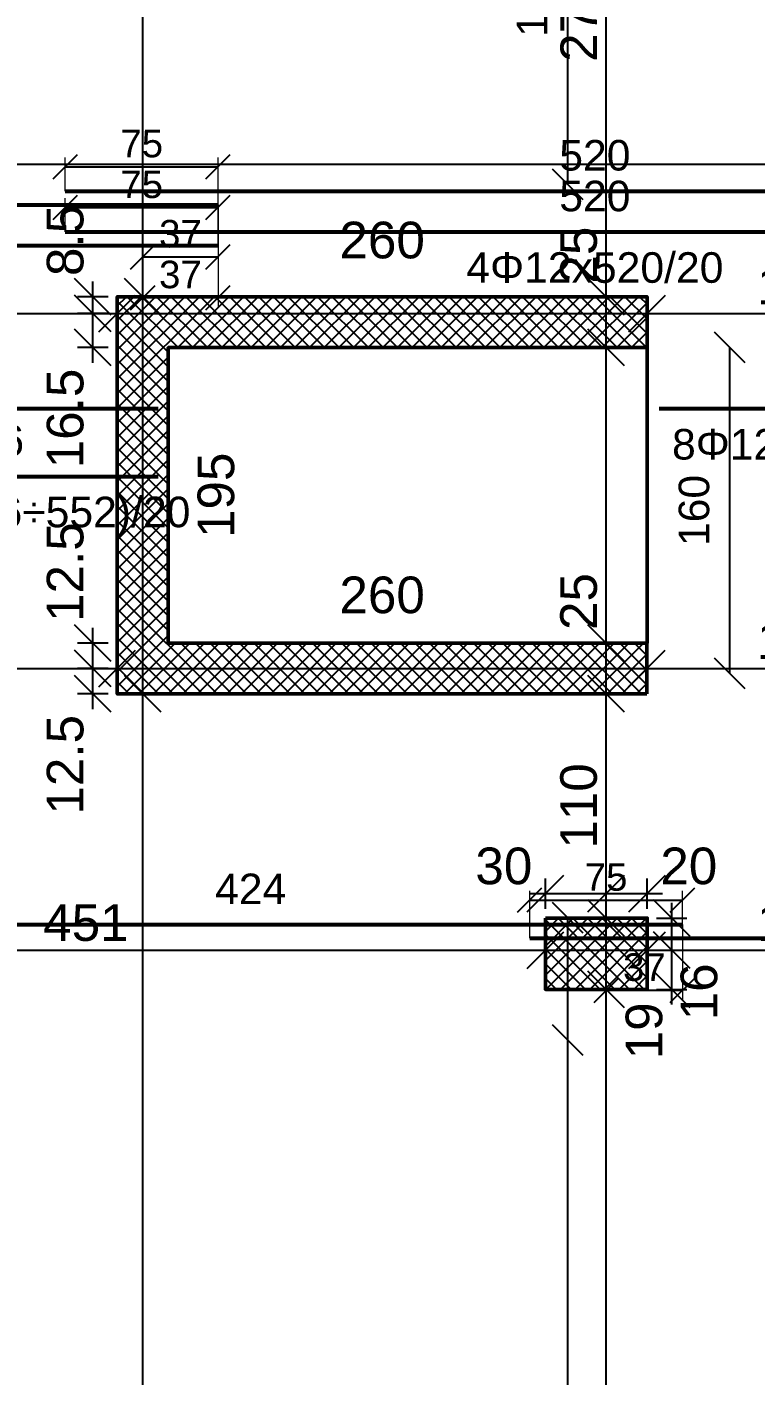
# Model space of a CAD drawing. Header units: millimetres. Extents: x -231 to 4719, y -2977 to 4533.
# Drawn here: x 544 to 901, y 408 to 1070 of the extents above; entities that cross this region are included whole.
import ezdxf
from ezdxf.enums import TextEntityAlignment as Align

# ---------------------------------------------------------------- set-up
doc = ezdxf.new("R2010")
doc.units = ezdxf.units.MM
for name, color, linetype, lineweight in [('COLUMN', 4, 'Continuous', 50), ('OPENING', 90, 'Continuous', 50), ('WALL', 1, 'Continuous', 50)]:
    doc.layers.add(name, color=color, linetype=linetype, lineweight=lineweight)
for name, color, linetype in [('FW_AXIS', 7, 'Continuous'), ('FW_COLUMN_HATCH', 8, 'Continuous'), ('FW_DIM', 7, 'Continuous'), ('FW_WALL_HATCH', 8, 'Continuous'), ('REB_BOT_MESH_X', 5, 'Continuous'), ('REB_BOT_MESH_X_AXDIM', 5, 'Continuous'), ('REB_BOT_MESH_X_LAP', 5, 'Continuous'), ('REB_BOT_MESH_X_RANGE', 5, 'Continuous'), ('REB_BOT_MESH_X_TEXT', 5, 'Continuous')]:
    doc.layers.add(name, color=color, linetype=linetype)
doc.styles.add('REBAR_TXT', font='arial.ttf')
doc.styles.get("Standard").update_dxf_attribs({"font": 'arial.ttf'})
doc.dimstyles.new('FW_DIM', dxfattribs={"dimtxt": 18, "dimasz": 9, "dimexe": 7.5, "dimexo": 4.5, "dimgap": 4.5, "dimtad": 1, "dimdec": 0, "dimtxsty": 'Standard', "dimtsz": 9, "dimcen": 2.5, "dimdle": 7.5, "dimclrd": 256, "dimclre": 256, "dimclrt": 7, "dimazin": 3, "dimtfac": 1, "dimtmove": 2, "dimatfit": 3})
doc.dimstyles.new('REBAR LAP', dxfattribs={"dimtxt": 13.5, "dimasz": 2.5, "dimexe": 4.5, "dimexo": 0, "dimgap": 4.5, "dimtad": 1, "dimdec": 0, "dimtxsty": 'Standard', "dimtsz": 6, "dimcen": 2.5, "dimclrd": 6, "dimclre": 6, "dimclrt": 7, "dimazin": 3, "dimtfac": 1, "dimtmove": 2, "dimatfit": 3, "dimlwd": 25, "dimlwe": 18})
doc.dimstyles.new('REBAR M-200', dxfattribs={"dimtxt": 15, "dimasz": 15, "dimexe": 25, "dimexo": 12.5, "dimgap": 10, "dimtad": 1, "dimdec": 0, "dimtxsty": 'Standard', "dimblk": 'NONE', "dimcen": 50, "dimse1": 1, "dimse2": 1, "dimclrd": 6, "dimclre": 6, "dimclrt": 7, "dimazin": 3, "dimtfac": 1, "dimtmove": 2, "dimatfit": 3, "dimldrblk": 'NONE', "dimlwd": 53})
doc.dimstyles.new('REBAR RANGE', dxfattribs={"dimtxt": 15, "dimasz": 2.5, "dimexe": 0, "dimexo": 0, "dimgap": 10, "dimtad": 1, "dimdec": 0, "dimtxsty": 'Standard', "dimtsz": 7.5, "dimcen": 2.5, "dimse1": 1, "dimse2": 1, "dimclrd": 6, "dimclre": 6, "dimclrt": 7, "dimazin": 3, "dimtfac": 1, "dimtmove": 2, "dimatfit": 3, "dimlwd": 25})

# ---------------------------------------------------------------- blocks, each defined once
blk = doc.blocks.new('*D198')
at = {"color": 6, "lineweight": 53}
blk.add_line((441.5, 849.14), (608, 849.14), dxfattribs=at)
at = {"layer": 'Defpoints'}
for p in [(441.5, 849.14), (441.5, 849.14), (608, 849.14)]:
    blk.add_point(p, dxfattribs=at)
at = {"layer": 'REB_BOT_MESH_X', "color": 7, "insert": (524.75, 866.64), "char_height": 15, "attachment_point": 5}
blk.add_mtext('166', dxfattribs=at)
blk = doc.blocks.new('_NONE')
blk = doc.blocks.new('*D220')
at = {"color": 6, "lineweight": 53}
blk.add_line((441.5, 629.14), (865.5, 629.14), dxfattribs=at)
at = {"layer": 'Defpoints'}
for p in [(441.5, 629.14), (441.5, 629.14), (865.5, 629.14)]:
    blk.add_point(p, dxfattribs=at)
at = {"layer": 'REB_BOT_MESH_X', "color": 7, "insert": (653.5, 646.64), "char_height": 15, "attachment_point": 5}
blk.add_mtext('424', dxfattribs=at)
blk = doc.blocks.new('*D221')
at = {"color": 6, "lineweight": 53}
blk.add_line((790.5, 622.39), (1362, 622.39), dxfattribs=at)
at = {"layer": 'Defpoints'}
for p in [(790.5, 622.39), (790.5, 622.39), (1362, 622.39)]:
    blk.add_point(p, dxfattribs=at)
at = {"layer": 'REB_BOT_MESH_X', "color": 7, "insert": (1076.25, 639.89), "char_height": 15, "attachment_point": 5}
blk.add_mtext('572', dxfattribs=at)
blk = doc.blocks.new('_OBLIQUE')
at = {"color": 0, "linetype": 'BYBLOCK'}
blk.add_line((-0.5, -0.5), (0.5, 0.5), dxfattribs=at)
blk = doc.blocks.new('*D224')
at = {"color": 6, "lineweight": 18}
for p, q in [((790.5, 622.39), (790.5, 645.64)), ((865.5, 629.14), (865.5, 645.64))]:
    blk.add_line(p, q, dxfattribs=at)
at = {"color": 6, "lineweight": 25}
blk.add_line((790.5, 641.14), (865.5, 641.14), dxfattribs=at)
at = {"layer": 'Defpoints'}
for p in [(790.5, 641.14), (865.5, 629.14), (790.5, 622.39)]:
    blk.add_point(p, dxfattribs=at)
at = {"layer": 'REB_BOT_MESH_X_LAP', "color": 6, "xscale": 12, "yscale": 12}
for p in [(790.5, 641.14), (865.5, 641.14)]:
    blk.add_blockref('_OBLIQUE', p, dxfattribs=at)
at = {"layer": 'REB_BOT_MESH_X_LAP', "color": 7, "insert": (828, 652.39), "char_height": 13.5, "attachment_point": 5}
blk.add_mtext('75', dxfattribs=at)
blk = doc.blocks.new('*D225')
at = {"color": 6, "lineweight": 18}
for p, q in [((828.11, 629.14), (828.11, 592.39)), ((865.5, 629.14), (865.5, 592.39))]:
    blk.add_line(p, q, dxfattribs=at)
at = {"color": 6, "lineweight": 25}
blk.add_line((828.11, 596.89), (865.5, 596.89), dxfattribs=at)
at = {"layer": 'Defpoints'}
for p in [(828.11, 629.14), (865.5, 629.14), (828.11, 596.89)]:
    blk.add_point(p, dxfattribs=at)
at = {"layer": 'REB_BOT_MESH_X_AXDIM', "color": 6, "xscale": 12, "yscale": 12}
for p in [(828.11, 596.89), (865.5, 596.89)]:
    blk.add_blockref('_OBLIQUE', p, dxfattribs=at)
at = {"layer": 'REB_BOT_MESH_X_AXDIM', "color": 7, "insert": (846.81, 608.14), "char_height": 13.5, "attachment_point": 5}
blk.add_mtext('37', dxfattribs=at)
blk = doc.blocks.new('*D226')
at = {"color": 6, "lineweight": 53}
blk.add_line((244, 962.39), (637.5, 962.39), dxfattribs=at)
at = {"layer": 'Defpoints'}
for p in [(244, 962.39), (244, 962.39), (637.5, 962.39)]:
    blk.add_point(p, dxfattribs=at)
at = {"layer": 'REB_BOT_MESH_X', "color": 7, "insert": (440.75, 979.89), "char_height": 15, "attachment_point": 5}
blk.add_mtext('394', dxfattribs=at)
blk = doc.blocks.new('*D227')
at = {"color": 6, "lineweight": 53}
blk.add_line((562.5, 969.14), (1082.5, 969.14), dxfattribs=at)
at = {"layer": 'Defpoints'}
for p in [(562.5, 969.14), (562.5, 969.14), (1082.5, 969.14)]:
    blk.add_point(p, dxfattribs=at)
at = {"layer": 'REB_BOT_MESH_X', "color": 7, "insert": (822.5, 986.64), "char_height": 15, "attachment_point": 5}
blk.add_mtext('520', dxfattribs=at)
blk = doc.blocks.new('*D229')
at = {"color": 6, "lineweight": 18}
for p, q in [((562.5, 969.14), (562.5, 985.64)), ((637.5, 962.39), (637.5, 985.64))]:
    blk.add_line(p, q, dxfattribs=at)
at = {"color": 6, "lineweight": 25}
blk.add_line((562.5, 981.14), (637.5, 981.14), dxfattribs=at)
at = {"layer": 'Defpoints'}
for p in [(562.5, 981.14), (562.5, 969.14), (637.5, 962.39)]:
    blk.add_point(p, dxfattribs=at)
at = {"layer": 'REB_BOT_MESH_X_LAP', "color": 6, "xscale": 12, "yscale": 12}
for p in [(562.5, 981.14), (637.5, 981.14)]:
    blk.add_blockref('_OBLIQUE', p, dxfattribs=at)
at = {"layer": 'REB_BOT_MESH_X_LAP', "color": 7, "insert": (600, 992.39), "char_height": 13.5, "attachment_point": 5}
blk.add_mtext('75', dxfattribs=at)
blk = doc.blocks.new('*D230')
at = {"color": 6, "lineweight": 18}
for p, q in [((600.53, 962.39), (600.53, 932.39)), ((637.5, 962.39), (637.5, 932.39))]:
    blk.add_line(p, q, dxfattribs=at)
at = {"color": 6, "lineweight": 25}
blk.add_line((600.53, 936.89), (637.5, 936.89), dxfattribs=at)
at = {"layer": 'Defpoints'}
for p in [(600.53, 962.39), (637.5, 962.39), (600.53, 936.89)]:
    blk.add_point(p, dxfattribs=at)
at = {"layer": 'REB_BOT_MESH_X_AXDIM', "color": 6, "xscale": 12, "yscale": 12}
for p in [(600.53, 936.89), (637.5, 936.89)]:
    blk.add_blockref('_OBLIQUE', p, dxfattribs=at)
at = {"layer": 'REB_BOT_MESH_X_AXDIM', "color": 7, "insert": (619.01, 948.14), "char_height": 13.5, "attachment_point": 5}
blk.add_mtext('37', dxfattribs=at)
blk = doc.blocks.new('*D244')
at = {"color": 6, "lineweight": 53}
blk.add_line((256, 982.39), (637.5, 982.39), dxfattribs=at)
at = {"layer": 'Defpoints'}
for p in [(256, 982.39), (256, 982.39), (637.5, 982.39)]:
    blk.add_point(p, dxfattribs=at)
at = {"layer": 'REB_BOT_MESH_X', "color": 7, "insert": (446.75, 999.89), "char_height": 15, "attachment_point": 5}
blk.add_mtext('382', dxfattribs=at)
blk = doc.blocks.new('*D245')
at = {"color": 6, "lineweight": 53}
blk.add_line((562.5, 989.14), (1082.5, 989.14), dxfattribs=at)
at = {"layer": 'Defpoints'}
for p in [(562.5, 989.14), (562.5, 989.14), (1082.5, 989.14)]:
    blk.add_point(p, dxfattribs=at)
at = {"layer": 'REB_BOT_MESH_X', "color": 7, "insert": (822.5, 1006.64), "char_height": 15, "attachment_point": 5}
blk.add_mtext('520', dxfattribs=at)
blk = doc.blocks.new('*D247')
at = {"color": 6, "lineweight": 18}
for p, q in [((562.5, 989.14), (562.5, 1005.64)), ((637.5, 982.39), (637.5, 1005.64))]:
    blk.add_line(p, q, dxfattribs=at)
at = {"color": 6, "lineweight": 25}
blk.add_line((562.5, 1001.14), (637.5, 1001.14), dxfattribs=at)
at = {"layer": 'Defpoints'}
for p in [(562.5, 1001.14), (562.5, 989.14), (637.5, 982.39)]:
    blk.add_point(p, dxfattribs=at)
at = {"layer": 'REB_BOT_MESH_X_LAP', "color": 6, "xscale": 12, "yscale": 12}
for p in [(562.5, 1001.14), (637.5, 1001.14)]:
    blk.add_blockref('_OBLIQUE', p, dxfattribs=at)
at = {"layer": 'REB_BOT_MESH_X_LAP', "color": 7, "insert": (600, 1012.39), "char_height": 13.5, "attachment_point": 5}
blk.add_mtext('75', dxfattribs=at)
blk = doc.blocks.new('*D248')
at = {"color": 6, "lineweight": 18}
for p, q in [((600.53, 982.39), (600.53, 952.39)), ((637.5, 982.39), (637.5, 952.39))]:
    blk.add_line(p, q, dxfattribs=at)
at = {"color": 6, "lineweight": 25}
blk.add_line((600.53, 956.89), (637.5, 956.89), dxfattribs=at)
at = {"layer": 'Defpoints'}
for p in [(600.53, 982.39), (637.5, 982.39), (600.53, 956.89)]:
    blk.add_point(p, dxfattribs=at)
at = {"layer": 'REB_BOT_MESH_X_AXDIM', "color": 6, "xscale": 12, "yscale": 12}
for p in [(600.53, 956.89), (637.5, 956.89)]:
    blk.add_blockref('_OBLIQUE', p, dxfattribs=at)
at = {"layer": 'REB_BOT_MESH_X_AXDIM', "color": 7, "insert": (619.01, 968.14), "char_height": 13.5, "attachment_point": 5}
blk.add_mtext('37', dxfattribs=at)
blk = doc.blocks.new('*D252')
at = {"color": 6, "lineweight": 25}
blk.add_line((809.25, 112.39), (809.25, 632.39), dxfattribs=at)
at = {"layer": 'Defpoints'}
for p in [(809.25, 632.39), (809.25, 112.39), (809.25, 112.39)]:
    blk.add_point(p, dxfattribs=at)
at = {"layer": 'REB_BOT_MESH_X_RANGE', "color": 6, "xscale": 15, "yscale": 15, "rotation": 90}
for p in [(809.25, 632.39), (809.25, 112.39)]:
    blk.add_blockref('_OBLIQUE', p, dxfattribs=at)
at = {"layer": 'REB_BOT_MESH_X_RANGE', "color": 7, "insert": (791.75, 372.39), "char_height": 15, "attachment_point": 5, "rotation": 90}
blk.add_mtext('520', dxfattribs=at)
blk = doc.blocks.new('*D255')
at = {"color": 6, "lineweight": 25}
blk.add_line((809.25, 992.39), (809.25, 1472.39), dxfattribs=at)
at = {"layer": 'Defpoints'}
for p in [(809.25, 1472.39), (809.25, 992.39), (809.25, 992.39)]:
    blk.add_point(p, dxfattribs=at)
at = {"layer": 'REB_BOT_MESH_X_RANGE', "color": 6, "xscale": 15, "yscale": 15, "rotation": 90}
for p in [(809.25, 1472.39), (809.25, 992.39)]:
    blk.add_blockref('_OBLIQUE', p, dxfattribs=at)
at = {"layer": 'REB_BOT_MESH_X_RANGE', "color": 7, "insert": (791.75, 1232.39), "char_height": 15, "attachment_point": 5, "rotation": 90}
blk.add_mtext('480', dxfattribs=at)
blk = doc.blocks.new('*D256')
at = {"color": 6, "lineweight": 25}
blk.add_line((809.25, 112.39), (809.25, 572.39), dxfattribs=at)
at = {"layer": 'Defpoints'}
for p in [(809.25, 572.39), (809.25, 112.39), (809.25, 112.39)]:
    blk.add_point(p, dxfattribs=at)
at = {"layer": 'REB_BOT_MESH_X_RANGE', "color": 6, "xscale": 15, "yscale": 15, "rotation": 90}
for p in [(809.25, 572.39), (809.25, 112.39)]:
    blk.add_blockref('_OBLIQUE', p, dxfattribs=at)
at = {"layer": 'REB_BOT_MESH_X_RANGE', "color": 7, "insert": (791.75, 342.39), "char_height": 15, "attachment_point": 5, "rotation": 90}
blk.add_mtext('460', dxfattribs=at)
blk = doc.blocks.new('*D259')
at = {"color": 6, "lineweight": 25}
blk.add_line((809.25, 992.39), (809.25, 1172.39), dxfattribs=at)
at = {"layer": 'Defpoints'}
for p in [(809.25, 1172.39), (809.25, 992.39), (809.25, 992.39)]:
    blk.add_point(p, dxfattribs=at)
at = {"layer": 'REB_BOT_MESH_X_RANGE', "color": 6, "xscale": 15, "yscale": 15, "rotation": 90}
for p in [(809.25, 1172.39), (809.25, 992.39)]:
    blk.add_blockref('_OBLIQUE', p, dxfattribs=at)
at = {"layer": 'REB_BOT_MESH_X_RANGE', "color": 7, "insert": (791.75, 1082.39), "char_height": 15, "attachment_point": 5, "rotation": 90}
blk.add_mtext('180', dxfattribs=at)
blk = doc.blocks.new('*D260')
at = {"color": 6, "lineweight": 25}
blk.add_line((888.75, 752.39), (888.75, 912.39), dxfattribs=at)
at = {"layer": 'Defpoints'}
for p in [(888.75, 912.39), (888.75, 752.39), (888.75, 752.39)]:
    blk.add_point(p, dxfattribs=at)
at = {"layer": 'REB_BOT_MESH_X_RANGE', "color": 6, "xscale": 15, "yscale": 15, "rotation": 90}
for p in [(888.75, 912.39), (888.75, 752.39)]:
    blk.add_blockref('_OBLIQUE', p, dxfattribs=at)
at = {"layer": 'REB_BOT_MESH_X_RANGE', "color": 7, "insert": (871.25, 832.39), "char_height": 15, "attachment_point": 5, "rotation": 90}
blk.add_mtext('160', dxfattribs=at)
blk = doc.blocks.new('*D261')
at = {"color": 6, "lineweight": 53}
blk.add_line((854, 882.39), (993, 882.39), dxfattribs=at)
at = {"layer": 'Defpoints'}
for p in [(854, 882.39), (854, 882.39), (993, 882.39)]:
    blk.add_point(p, dxfattribs=at)
at = {"layer": 'REB_BOT_MESH_X', "color": 7, "insert": (923.5, 899.89), "char_height": 15, "attachment_point": 5}
blk.add_mtext('139', dxfattribs=at)
blk = doc.blocks.new('*D270')
at = {"color": 6, "lineweight": 53}
blk.add_line((208, 882.39), (608, 882.39), dxfattribs=at)
at = {"layer": 'Defpoints'}
for p in [(208, 882.39), (208, 882.39), (608, 882.39)]:
    blk.add_point(p, dxfattribs=at)
at = {"layer": 'REB_BOT_MESH_X', "color": 7, "insert": (408, 899.89), "char_height": 15, "attachment_point": 5}
blk.add_mtext('400', dxfattribs=at)
blk = doc.blocks.new('*D279')
for p, q in [((576.01, 734.86), (576.01, 762.33)), ((583.51, 754.83), (568.51, 754.83)), ((583.51, 742.36), (568.51, 742.36))]:
    blk.add_line(p, q)
at = {"layer": 'Defpoints'}
for p in [(588.01, 754.83), (576.01, 742.36), (588.01, 742.36)]:
    blk.add_point(p, dxfattribs=at)
at = {"layer": 'FW_DIM', "xscale": 18, "yscale": 18, "rotation": 90}
for p in [(576.01, 754.83), (576.01, 742.36)]:
    blk.add_blockref('_OBLIQUE', p, dxfattribs=at)
at = {"layer": 'FW_DIM', "color": 7, "insert": (562.51, 707.56), "char_height": 18, "attachment_point": 5, "rotation": 90}
blk.add_mtext('12.5', dxfattribs=at)
blk = doc.blocks.new('*D280')
for p, q in [((576.01, 747.33), (576.01, 774.8)), ((583.51, 767.3), (568.51, 767.3)), ((583.51, 754.83), (568.51, 754.83))]:
    blk.add_line(p, q)
at = {"layer": 'Defpoints'}
for p in [(588.01, 767.3), (576.01, 754.83), (588.01, 754.83)]:
    blk.add_point(p, dxfattribs=at)
at = {"layer": 'FW_DIM', "xscale": 18, "yscale": 18, "rotation": 90}
for p in [(576.01, 767.3), (576.01, 754.83)]:
    blk.add_blockref('_OBLIQUE', p, dxfattribs=at)
at = {"layer": 'FW_DIM', "color": 7, "insert": (562.51, 802.1), "char_height": 18, "attachment_point": 5, "rotation": 90}
blk.add_mtext('12.5', dxfattribs=at)
blk = doc.blocks.new('*D281')
for p, q in [((576.01, 904.84), (576.01, 936.51)), ((583.51, 929.01), (568.51, 929.01)), ((583.51, 912.34), (568.51, 912.34))]:
    blk.add_line(p, q)
at = {"layer": 'Defpoints'}
for p in [(588.01, 929.01), (576.01, 912.34), (588.01, 912.34)]:
    blk.add_point(p, dxfattribs=at)
at = {"layer": 'FW_DIM', "xscale": 18, "yscale": 18, "rotation": 90}
for p in [(576.01, 929.01), (576.01, 912.34)]:
    blk.add_blockref('_OBLIQUE', p, dxfattribs=at)
at = {"layer": 'FW_DIM', "color": 7, "insert": (562.51, 877.54), "char_height": 18, "attachment_point": 5, "rotation": 90}
blk.add_mtext('16.5', dxfattribs=at)
blk = doc.blocks.new('*D282')
for p, q in [((576.01, 921.51), (576.01, 944.82)), ((583.51, 937.32), (568.51, 937.32)), ((583.51, 929.01), (568.51, 929.01))]:
    blk.add_line(p, q)
at = {"layer": 'Defpoints'}
for p in [(588.01, 937.32), (576.01, 929.01), (588.01, 929.01)]:
    blk.add_point(p, dxfattribs=at)
at = {"layer": 'FW_DIM', "xscale": 18, "yscale": 18, "rotation": 90}
for p in [(576.01, 937.32), (576.01, 929.01)]:
    blk.add_blockref('_OBLIQUE', p, dxfattribs=at)
at = {"layer": 'FW_DIM', "color": 7, "insert": (562.51, 964.92), "char_height": 18, "attachment_point": 5, "rotation": 90}
blk.add_mtext('8.5', dxfattribs=at)
blk = doc.blocks.new('*D305')
for p, q in [((798.2, 636.8), (798.2, 651.8)), ((828.11, 636.8), (828.11, 651.8)), ((790.7, 644.3), (835.61, 644.3))]:
    blk.add_line(p, q)
at = {"layer": 'Defpoints'}
for p in [(798.2, 644.3), (798.2, 632.3), (828.11, 632.3)]:
    blk.add_point(p, dxfattribs=at)
at = {"layer": 'FW_DIM', "xscale": 18, "yscale": 18}
for p in [(798.2, 644.3), (828.11, 644.3)]:
    blk.add_blockref('_OBLIQUE', p, dxfattribs=at)
at = {"layer": 'FW_DIM', "color": 7, "insert": (777.8, 657.8), "char_height": 18, "attachment_point": 5}
blk.add_mtext('30', dxfattribs=at)
blk = doc.blocks.new('*D306')
for p, q in [((828.11, 636.8), (828.11, 651.8)), ((848.21, 636.8), (848.21, 651.8)), ((820.61, 644.3), (855.71, 644.3))]:
    blk.add_line(p, q)
at = {"layer": 'Defpoints'}
for p in [(828.11, 644.3), (828.11, 632.3), (848.21, 632.3)]:
    blk.add_point(p, dxfattribs=at)
at = {"layer": 'FW_DIM', "xscale": 18, "yscale": 18}
for p in [(828.11, 644.3), (848.21, 644.3)]:
    blk.add_blockref('_OBLIQUE', p, dxfattribs=at)
at = {"layer": 'FW_DIM', "color": 7, "insert": (868.61, 657.8), "char_height": 18, "attachment_point": 5}
blk.add_mtext('20', dxfattribs=at)
blk = doc.blocks.new('*D307')
for p, q in [((860.21, 589.83), (860.21, 623.98)), ((852.71, 616.48), (867.71, 616.48)), ((852.71, 597.33), (867.71, 597.33))]:
    blk.add_line(p, q)
at = {"layer": 'Defpoints'}
for p in [(848.21, 616.48), (848.21, 597.33), (860.21, 597.33)]:
    blk.add_point(p, dxfattribs=at)
at = {"layer": 'FW_DIM', "xscale": 18, "yscale": 18, "rotation": 90}
for p in [(860.21, 616.48), (860.21, 597.33)]:
    blk.add_blockref('_OBLIQUE', p, dxfattribs=at)
at = {"layer": 'FW_DIM', "color": 7, "insert": (846.71, 576.93), "char_height": 18, "attachment_point": 5, "rotation": 90}
blk.add_mtext('19', dxfattribs=at)
blk = doc.blocks.new('*D308')
for p, q in [((860.21, 608.98), (860.21, 639.8)), ((852.71, 632.3), (867.71, 632.3)), ((852.71, 616.48), (867.71, 616.48))]:
    blk.add_line(p, q)
at = {"layer": 'Defpoints'}
for p in [(848.21, 632.3), (848.21, 616.48), (860.21, 616.48)]:
    blk.add_point(p, dxfattribs=at)
at = {"layer": 'FW_DIM', "xscale": 18, "yscale": 18, "rotation": 90}
for p in [(860.21, 632.3), (860.21, 616.48)]:
    blk.add_blockref('_OBLIQUE', p, dxfattribs=at)
at = {"layer": 'FW_DIM', "color": 7, "insert": (873.71, 596.08), "char_height": 18, "attachment_point": 5, "rotation": 90}
blk.add_mtext('16', dxfattribs=at)
blk = doc.blocks.new('*D318')
for p, q in [((347, 620.98), (347, 623.98)), ((798.2, 620.98), (798.2, 623.98)), ((339.5, 616.48), (805.7, 616.48))]:
    blk.add_line(p, q)
at = {"layer": 'Defpoints'}
for p in [(347, 616.48), (347, 616.48), (798.2, 616.48)]:
    blk.add_point(p, dxfattribs=at)
at = {"layer": 'FW_DIM', "xscale": 18, "yscale": 18}
for p in [(347, 616.48), (798.2, 616.48)]:
    blk.add_blockref('_OBLIQUE', p, dxfattribs=at)
at = {"layer": 'FW_DIM', "color": 7, "insert": (572.6, 629.98), "char_height": 18, "attachment_point": 5}
blk.add_mtext('451', dxfattribs=at)
blk = doc.blocks.new('*D319')
for p, q in [((798.2, 620.98), (798.2, 623.98)), ((848.21, 620.98), (848.21, 623.98)), ((790.7, 616.48), (855.71, 616.48))]:
    blk.add_line(p, q)
at = {"layer": 'Defpoints'}
for p in [(798.2, 616.48), (798.2, 616.48), (848.21, 616.48)]:
    blk.add_point(p, dxfattribs=at)
at = {"layer": 'FW_DIM', "xscale": 18, "yscale": 18}
for p in [(798.2, 616.48), (848.21, 616.48)]:
    blk.add_blockref('_OBLIQUE', p, dxfattribs=at)
blk = doc.blocks.new('*D320')
for p, q in [((848.21, 620.98), (848.21, 623.98)), ((997.99, 620.98), (997.99, 623.98)), ((840.71, 616.48), (1005.49, 616.48))]:
    blk.add_line(p, q)
at = {"layer": 'Defpoints'}
for p in [(848.21, 616.48), (848.21, 616.48), (997.99, 616.48)]:
    blk.add_point(p, dxfattribs=at)
at = {"layer": 'FW_DIM', "xscale": 18, "yscale": 18}
for p in [(848.21, 616.48), (997.99, 616.48)]:
    blk.add_blockref('_OBLIQUE', p, dxfattribs=at)
at = {"layer": 'FW_DIM', "color": 7, "insert": (923.1, 629.98), "char_height": 18, "attachment_point": 5}
blk.add_mtext('150', dxfattribs=at)
blk = doc.blocks.new('*D324')
for p, q in [((0, 759.33), (0, 762.33)), ((588.01, 759.33), (588.01, 762.33)), ((-7.5, 754.83), (595.51, 754.83))]:
    blk.add_line(p, q)
at = {"layer": 'Defpoints'}
for p in [(0, 754.83), (0, 754.83), (588.01, 754.83)]:
    blk.add_point(p, dxfattribs=at)
at = {"layer": 'FW_DIM', "xscale": 18, "yscale": 18}
for p in [(0, 754.83), (588.01, 754.83)]:
    blk.add_blockref('_OBLIQUE', p, dxfattribs=at)
at = {"layer": 'FW_DIM', "color": 7, "insert": (294.01, 768.33), "char_height": 18, "attachment_point": 5}
blk.add_mtext('588', dxfattribs=at)
blk = doc.blocks.new('*D325')
for p, q in [((588.01, 759.33), (588.01, 762.33)), ((848.07, 759.33), (848.07, 762.33)), ((580.51, 754.83), (855.57, 754.83))]:
    blk.add_line(p, q)
at = {"layer": 'Defpoints'}
for p in [(588.01, 754.83), (588.01, 754.83), (848.07, 754.83)]:
    blk.add_point(p, dxfattribs=at)
at = {"layer": 'FW_DIM', "xscale": 18, "yscale": 18}
for p in [(588.01, 754.83), (848.07, 754.83)]:
    blk.add_blockref('_OBLIQUE', p, dxfattribs=at)
at = {"layer": 'FW_DIM', "color": 7, "insert": (718.04, 790.83), "char_height": 18, "attachment_point": 5}
blk.add_mtext('260', dxfattribs=at)
blk = doc.blocks.new('*D326')
for p, q in [((848.07, 759.33), (848.07, 762.33)), ((998.01, 759.33), (998.01, 762.33)), ((840.57, 754.83), (1005.51, 754.83))]:
    blk.add_line(p, q)
at = {"layer": 'Defpoints'}
for p in [(848.07, 754.83), (848.07, 754.83), (998.01, 754.83)]:
    blk.add_point(p, dxfattribs=at)
at = {"layer": 'FW_DIM', "xscale": 18, "yscale": 18}
for p in [(848.07, 754.83), (998.01, 754.83)]:
    blk.add_blockref('_OBLIQUE', p, dxfattribs=at)
at = {"layer": 'FW_DIM', "color": 7, "insert": (923.04, 768.33), "char_height": 18, "attachment_point": 5}
blk.add_mtext('150', dxfattribs=at)
blk = doc.blocks.new('*D328')
for p, q in [((217.67, 933.51), (217.67, 936.51)), ((588.01, 933.51), (588.01, 936.51)), ((210.17, 929.01), (595.51, 929.01))]:
    blk.add_line(p, q)
at = {"layer": 'Defpoints'}
for p in [(217.67, 929.01), (217.67, 929.01), (588.01, 929.01)]:
    blk.add_point(p, dxfattribs=at)
at = {"layer": 'FW_DIM', "xscale": 18, "yscale": 18}
for p in [(217.67, 929.01), (588.01, 929.01)]:
    blk.add_blockref('_OBLIQUE', p, dxfattribs=at)
at = {"layer": 'FW_DIM', "color": 7, "insert": (402.84, 942.51), "char_height": 18, "attachment_point": 5}
blk.add_mtext('370', dxfattribs=at)
blk = doc.blocks.new('*D329')
for p, q in [((588.01, 933.51), (588.01, 936.51)), ((848.1, 933.51), (848.1, 936.51)), ((580.51, 929.01), (855.6, 929.01))]:
    blk.add_line(p, q)
at = {"layer": 'Defpoints'}
for p in [(588.01, 929.01), (588.01, 929.01), (848.1, 929.01)]:
    blk.add_point(p, dxfattribs=at)
at = {"layer": 'FW_DIM', "xscale": 18, "yscale": 18}
for p in [(588.01, 929.01), (848.1, 929.01)]:
    blk.add_blockref('_OBLIQUE', p, dxfattribs=at)
at = {"layer": 'FW_DIM', "color": 7, "insert": (718.06, 965.01), "char_height": 18, "attachment_point": 5}
blk.add_mtext('260', dxfattribs=at)
blk = doc.blocks.new('*D330')
for p, q in [((848.1, 933.51), (848.1, 936.51)), ((998.01, 933.51), (998.01, 936.51)), ((840.6, 929.01), (1005.51, 929.01))]:
    blk.add_line(p, q)
at = {"layer": 'Defpoints'}
for p in [(848.1, 929.01), (848.1, 929.01), (998.01, 929.01)]:
    blk.add_point(p, dxfattribs=at)
at = {"layer": 'FW_DIM', "xscale": 18, "yscale": 18}
for p in [(848.1, 929.01), (998.01, 929.01)]:
    blk.add_blockref('_OBLIQUE', p, dxfattribs=at)
at = {"layer": 'FW_DIM', "color": 7, "insert": (923.06, 942.51), "char_height": 18, "attachment_point": 5}
blk.add_mtext('150', dxfattribs=at)
blk = doc.blocks.new('*D335')
for p, q in [((307.81, 1006.9), (307.81, 1009.9)), ((1568.99, 1006.9), (1568.99, 1009.9)), ((300.31, 1002.4), (1576.49, 1002.4))]:
    blk.add_line(p, q)
at = {"layer": 'Defpoints'}
for p in [(307.81, 1002.4), (307.81, 1002.4), (1568.99, 1002.4)]:
    blk.add_point(p, dxfattribs=at)
at = {"layer": 'FW_DIM', "xscale": 18, "yscale": 18}
for p in [(307.81, 1002.4), (1568.99, 1002.4)]:
    blk.add_blockref('_OBLIQUE', p, dxfattribs=at)
at = {"layer": 'FW_DIM', "color": 7, "insert": (938.4, 1015.9), "char_height": 18, "attachment_point": 5}
blk.add_mtext('1261', dxfattribs=at)
blk = doc.blocks.new('*D357')
for p, q in [((600.53, 5.34), (600.53, 749.85)), ((596.03, 742.35), (593.03, 742.35)), ((596.03, 12.84), (593.03, 12.84))]:
    blk.add_line(p, q)
at = {"layer": 'Defpoints'}
for p in [(600.53, 742.35), (600.53, 12.84), (600.53, 12.84)]:
    blk.add_point(p, dxfattribs=at)
at = {"layer": 'FW_DIM', "xscale": 18, "yscale": 18, "rotation": 90}
for p in [(600.53, 742.35), (600.53, 12.84)]:
    blk.add_blockref('_OBLIQUE', p, dxfattribs=at)
at = {"layer": 'FW_DIM', "color": 7, "insert": (587.03, 377.59), "char_height": 18, "attachment_point": 5, "rotation": 90}
blk.add_mtext('730', dxfattribs=at)
blk = doc.blocks.new('*D358')
for p, q in [((600.53, 734.85), (600.53, 944.82)), ((596.03, 937.32), (593.03, 937.32)), ((596.03, 742.35), (593.03, 742.35))]:
    blk.add_line(p, q)
at = {"layer": 'Defpoints'}
for p in [(600.53, 937.32), (600.53, 742.35), (600.53, 742.35)]:
    blk.add_point(p, dxfattribs=at)
at = {"layer": 'FW_DIM', "xscale": 18, "yscale": 18, "rotation": 90}
for p in [(600.53, 937.32), (600.53, 742.35)]:
    blk.add_blockref('_OBLIQUE', p, dxfattribs=at)
at = {"layer": 'FW_DIM', "color": 7, "insert": (636.53, 839.83), "char_height": 18, "attachment_point": 5, "rotation": 90}
blk.add_mtext('195', dxfattribs=at)
blk = doc.blocks.new('*D359')
for p, q in [((600.53, 929.82), (600.53, 1574.77)), ((596.03, 1567.27), (593.03, 1567.27)), ((596.03, 937.32), (593.03, 937.32))]:
    blk.add_line(p, q)
at = {"layer": 'Defpoints'}
for p in [(600.53, 1567.27), (600.53, 937.32), (600.53, 937.32)]:
    blk.add_point(p, dxfattribs=at)
at = {"layer": 'FW_DIM', "xscale": 18, "yscale": 18, "rotation": 90}
for p in [(600.53, 1567.27), (600.53, 937.32)]:
    blk.add_blockref('_OBLIQUE', p, dxfattribs=at)
at = {"layer": 'FW_DIM', "color": 7, "insert": (587.03, 1252.3), "char_height": 18, "attachment_point": 5, "rotation": 90}
blk.add_mtext('630', dxfattribs=at)
blk = doc.blocks.new('*D361')
for p, q in [((828.11, 5.34), (828.11, 604.83)), ((823.61, 597.33), (820.61, 597.33)), ((823.61, 12.84), (820.61, 12.84))]:
    blk.add_line(p, q)
at = {"layer": 'Defpoints'}
for p in [(828.11, 597.33), (828.11, 12.84), (828.11, 12.84)]:
    blk.add_point(p, dxfattribs=at)
at = {"layer": 'FW_DIM', "xscale": 18, "yscale": 18, "rotation": 90}
for p in [(828.11, 597.33), (828.11, 12.84)]:
    blk.add_blockref('_OBLIQUE', p, dxfattribs=at)
at = {"layer": 'FW_DIM', "color": 7, "insert": (814.61, 305.08), "char_height": 18, "attachment_point": 5, "rotation": 90}
blk.add_mtext('584', dxfattribs=at)
blk = doc.blocks.new('*D362')
for p, q in [((828.11, 589.83), (828.11, 639.8)), ((823.61, 632.3), (820.61, 632.3)), ((823.61, 597.33), (820.61, 597.33))]:
    blk.add_line(p, q)
at = {"layer": 'Defpoints'}
for p in [(828.11, 632.3), (828.11, 597.33), (828.11, 597.33)]:
    blk.add_point(p, dxfattribs=at)
at = {"layer": 'FW_DIM', "xscale": 18, "yscale": 18, "rotation": 90}
for p in [(828.11, 632.3), (828.11, 597.33)]:
    blk.add_blockref('_OBLIQUE', p, dxfattribs=at)
blk = doc.blocks.new('*D363')
for p, q in [((828.11, 624.8), (828.11, 749.87)), ((823.61, 742.37), (820.61, 742.37)), ((823.61, 632.3), (820.61, 632.3))]:
    blk.add_line(p, q)
at = {"layer": 'Defpoints'}
for p in [(828.11, 742.37), (828.11, 632.3), (828.11, 632.3)]:
    blk.add_point(p, dxfattribs=at)
at = {"layer": 'FW_DIM', "xscale": 18, "yscale": 18, "rotation": 90}
for p in [(828.11, 742.37), (828.11, 632.3)]:
    blk.add_blockref('_OBLIQUE', p, dxfattribs=at)
at = {"layer": 'FW_DIM', "color": 7, "insert": (814.61, 687.34), "char_height": 18, "attachment_point": 5, "rotation": 90}
blk.add_mtext('110', dxfattribs=at)
blk = doc.blocks.new('*D364')
for p, q in [((828.11, 734.87), (828.11, 774.8)), ((823.61, 767.3), (820.61, 767.3)), ((823.61, 742.37), (820.61, 742.37))]:
    blk.add_line(p, q)
at = {"layer": 'Defpoints'}
for p in [(828.11, 767.3), (828.11, 742.37), (828.11, 742.37)]:
    blk.add_point(p, dxfattribs=at)
at = {"layer": 'FW_DIM', "xscale": 18, "yscale": 18, "rotation": 90}
for p in [(828.11, 767.3), (828.11, 742.37)]:
    blk.add_blockref('_OBLIQUE', p, dxfattribs=at)
at = {"layer": 'FW_DIM', "color": 7, "insert": (814.61, 787.7), "char_height": 18, "attachment_point": 5, "rotation": 90}
blk.add_mtext('25', dxfattribs=at)
blk = doc.blocks.new('*D365')
for p, q in [((828.11, 904.84), (828.11, 944.82)), ((823.61, 937.32), (820.61, 937.32)), ((823.61, 912.34), (820.61, 912.34))]:
    blk.add_line(p, q)
at = {"layer": 'Defpoints'}
for p in [(828.11, 937.32), (828.11, 912.34), (828.11, 912.34)]:
    blk.add_point(p, dxfattribs=at)
at = {"layer": 'FW_DIM', "xscale": 18, "yscale": 18, "rotation": 90}
for p in [(828.11, 937.32), (828.11, 912.34)]:
    blk.add_blockref('_OBLIQUE', p, dxfattribs=at)
at = {"layer": 'FW_DIM', "color": 7, "insert": (814.61, 957.72), "char_height": 18, "attachment_point": 5, "rotation": 90}
blk.add_mtext('25', dxfattribs=at)
blk = doc.blocks.new('*D366')
for p, q in [((828.11, 929.82), (828.11, 1217.32)), ((823.61, 1209.82), (820.61, 1209.82)), ((823.61, 937.32), (820.61, 937.32))]:
    blk.add_line(p, q)
at = {"layer": 'Defpoints'}
for p in [(828.11, 1209.82), (828.11, 937.32), (828.11, 937.32)]:
    blk.add_point(p, dxfattribs=at)
at = {"layer": 'FW_DIM', "xscale": 18, "yscale": 18, "rotation": 90}
for p in [(828.11, 1209.82), (828.11, 937.32)]:
    blk.add_blockref('_OBLIQUE', p, dxfattribs=at)
at = {"layer": 'FW_DIM', "color": 7, "insert": (814.61, 1073.57), "char_height": 18, "attachment_point": 5, "rotation": 90}
blk.add_mtext('272', dxfattribs=at)

msp = doc.modelspace()

# ---------------------------------------------------------------- hatches: boundary and pattern name
at = {"layer": 'FW_COLUMN_HATCH'}
h = msp.add_hatch(dxfattribs=at)
h.set_pattern_fill('ANSI37', scale=1.6)
h.paths.add_polyline_path([(798.2, 632.3), (848.21, 632.3), (848.21, 597.33), (798.2, 597.33), (798.2, 632.3)])
at = {"layer": 'FW_WALL_HATCH'}
h = msp.add_hatch(dxfattribs=at)
h.set_pattern_fill('ANSI37', scale=1.6)
h.paths.add_polyline_path([(848.1, 912.34), (613.04, 912.34), (613.04, 767.3), (848.07, 767.32), (848.07, 767.3), (848.07, 742.37), (847.99, 742.37), (588.01, 742.35), (588.01, 937.32), (848.1, 937.32), (848.1, 912.34)])

# ---------------------------------------------------------------- linework, layer by layer
at = {"layer": 'COLUMN'}
msp.add_lwpolyline([(798.2, 632.3), (848.21, 632.3), (848.21, 597.33), (798.2, 597.33)], close=True, dxfattribs=at)
at = {"layer": 'FW_AXIS', "color": 8}
for p, q in [((600.53, -22.7), (600.53, 1567.29)), ((828.11, -22.7), (828.11, 1567.29)), ((0, 1002.4), (1569.04, 1002.4)), ((0, 929.01), (1569.04, 929.01)), ((0, 754.83), (1569.04, 754.83)), ((0, 616.48), (1569.04, 616.48))]:
    msp.add_line(p, q, dxfattribs=at)
at = {"layer": 'OPENING'}
msp.add_lwpolyline([(848.1, 912.34), (613.04, 912.34), (613.04, 767.3), (848.1, 767.3)], close=True, dxfattribs=at)
at = {"layer": 'WALL'}
msp.add_lwpolyline([(847.99, 742.37), (588.01, 742.35), (588.01, 937.32), (848.1, 937.32), (848.1, 912.34), (613.04, 912.34), (613.04, 767.3), (848.07, 767.32), (848.07, 767.3), (848.07, 742.37)], dxfattribs=at)

# ---------------------------------------------------------------- texts
at = {"layer": 'REB_BOT_MESH_X_TEXT', "color": 7, "style": 'REBAR_TXT'}
for s, p in [('4Φ12x520/20', (822.5, 959.14)), ('8Φ12x139/20', (923.5, 872.39)), ('11Φ12x(166÷552)/20', (524.75, 839.14))]:
    msp.add_text(s, height=15, dxfattribs=at).set_placement(p, align=Align.TOP_CENTER)

# ---------------------------------------------------------------- dimensions: what is measured, and where the dimension line sits
at = {"layer": 'FW_DIM'}
for base, p1, p2, text, picture, middle in [((600.53, 937.32), (600.53, 937.32), (600.53, 1567.27), '630', '*D359', (587.03, 1252.3)), ((828.11, 937.32), (828.11, 937.32), (828.11, 1209.82), '272', '*D366', (814.61, 1073.57)), ((576.01, 929.01), (588.01, 929.01), (588.01, 937.32), '8.5', '*D282', (562.51, 964.92)), ((828.11, 912.34), (828.11, 912.34), (828.11, 937.32), '25', '*D365', (814.61, 957.72)), ((600.53, 742.35), (600.53, 742.35), (600.53, 937.32), '195', '*D358', (636.53, 839.83)), ((576.01, 912.34), (588.01, 912.34), (588.01, 929.01), '16.5', '*D281', (562.51, 877.54)), ((576.01, 754.83), (588.01, 754.83), (588.01, 767.3), '12.5', '*D280', (562.51, 802.1)), ((828.11, 742.37), (828.11, 742.37), (828.11, 767.3), '25', '*D364', (814.61, 787.7)), ((576.01, 742.36), (588.01, 742.36), (588.01, 754.83), '12.5', '*D279', (562.51, 707.56)), ((600.53, 12.84), (600.53, 12.84), (600.53, 742.35), '730', '*D357', (587.03, 377.59)), ((828.11, 632.3), (828.11, 632.3), (828.11, 742.37), '110', '*D363', (814.61, 687.34)), ((828.11, 597.33), (828.11, 597.33), (828.11, 632.3), ' ', '*D362', (828.11, 614.82)), ((860.21, 616.48), (848.21, 616.48), (848.21, 632.3), '16', '*D308', (873.71, 596.08)), ((860.21, 597.33), (848.21, 597.33), (848.21, 616.48), '19', '*D307', (846.71, 576.93)), ((828.11, 12.84), (828.11, 12.84), (828.11, 597.33), '584', '*D361', (814.61, 305.08))]:
    dim = msp.add_linear_dim(base=base, p1=p1, p2=p2, angle=90, text=text, dimstyle='FW_DIM', override={"dimtmove": 2}, dxfattribs=at)
    dim.commit()
    dim.dimension.update_dxf_attribs({"geometry": picture, "text_midpoint": middle, "dimtype": 160})
for base, p1, p2, text, picture, middle in [((307.81, 1002.4), (307.81, 1002.4), (1568.99, 1002.4), '1261', '*D335', (938.4, 1015.9)), ((588.01, 929.01), (588.01, 929.01), (848.1, 929.01), '260', '*D329', (718.06, 965.01)), ((217.67, 929.01), (217.67, 929.01), (588.01, 929.01), '370', '*D328', (402.84, 942.51)), ((848.1, 929.01), (848.1, 929.01), (998.01, 929.01), '150', '*D330', (923.06, 942.51)), ((588.01, 754.83), (588.01, 754.83), (848.07, 754.83), '260', '*D325', (718.04, 790.83)), ((0, 754.83), (0, 754.83), (588.01, 754.83), '588', '*D324', (294.01, 768.33)), ((848.07, 754.83), (848.07, 754.83), (998.01, 754.83), '150', '*D326', (923.04, 768.33)), ((798.2, 644.3), (798.2, 632.3), (828.11, 632.3), '30', '*D305', (777.8, 657.8)), ((828.11, 644.3), (828.11, 632.3), (848.21, 632.3), '20', '*D306', (868.61, 657.8)), ((347, 616.48), (347, 616.48), (798.2, 616.48), '451', '*D318', (572.6, 629.98)), ((848.21, 616.48), (848.21, 616.48), (997.99, 616.48), '150', '*D320', (923.1, 629.98)), ((798.2, 616.48), (798.2, 616.48), (848.21, 616.48), ' ', '*D319', (823.2, 616.48))]:
    dim = msp.add_linear_dim(base=base, p1=p1, p2=p2, text=text, dimstyle='FW_DIM', override={"dimtmove": 2}, dxfattribs=at)
    dim.commit()
    dim.dimension.update_dxf_attribs({"geometry": picture, "text_midpoint": middle, "dimtype": 160})
at = {"layer": 'REB_BOT_MESH_X'}
for base, p1, p2, picture, middle in [((562.5, 989.14), (562.5, 989.14), (1082.5, 989.14), '*D245', (822.5, 1006.64)), ((256, 982.39254739), (256, 982.39254739), (637.5, 982.39254739), '*D244', (446.75, 999.89254739)), ((562.5, 969.14), (562.5, 969.14), (1082.5, 969.14), '*D227', (822.5, 986.64)), ((244, 962.39254739), (244, 962.39254739), (637.5, 962.39254739), '*D226', (440.75, 979.89254739)), ((208, 882.39), (208, 882.39), (608, 882.39), '*D270', (408, 899.89)), ((854, 882.39), (854, 882.39), (993, 882.39), '*D261', (923.5, 899.89)), ((441.5, 849.14254739), (441.5, 849.14254739), (608, 849.14254739), '*D198', (524.75, 866.64254739)), ((441.5, 629.14), (441.5, 629.14), (865.5, 629.14), '*D220', (653.5, 646.64)), ((790.5, 622.39254739), (790.5, 622.39254739), (1362, 622.39254739), '*D221', (1076.25, 639.89254739))]:
    dim = msp.add_linear_dim(base=base, p1=p1, p2=p2, dimstyle='REBAR M-200', dxfattribs=at)
    dim.commit()
    dim.dimension.update_dxf_attribs({"geometry": picture, "text_midpoint": middle})
at = {"layer": 'REB_BOT_MESH_X_AXDIM'}
for base, p1, p2, picture, middle in [((600.53, 956.89), (600.53, 982.39), (637.5, 982.39), '*D248', (619.01, 968.14)), ((600.53, 936.89), (600.53, 962.39), (637.5, 962.39), '*D230', (619.01, 948.14)), ((828.11, 596.89), (828.11, 629.14), (865.5, 629.14), '*D225', (846.81, 608.14))]:
    dim = msp.add_linear_dim(base=base, p1=p1, p2=p2, dimstyle='REBAR LAP', dxfattribs=at)
    dim.commit()
    dim.dimension.update_dxf_attribs({"geometry": picture, "text_midpoint": middle})
at = {"layer": 'REB_BOT_MESH_X_LAP'}
for base, p1, p2, picture, middle in [((562.5, 1001.14), (562.5, 989.14), (637.5, 982.39), '*D247', (600, 1012.39)), ((562.5, 981.14), (562.5, 969.14), (637.5, 962.39), '*D229', (600, 992.39)), ((790.5, 641.14), (790.5, 622.39), (865.5, 629.14), '*D224', (828, 652.39))]:
    dim = msp.add_linear_dim(base=base, p1=p1, p2=p2, dimstyle='REBAR LAP', dxfattribs=at)
    dim.commit()
    dim.dimension.update_dxf_attribs({"geometry": picture, "text_midpoint": middle})
at = {"layer": 'REB_BOT_MESH_X_RANGE'}
for base, p1, p2, picture, middle in [((809.25, 992.39), (809.25, 992.39), (809.25, 1472.39), '*D255', (791.75, 1232.39)), ((809.25, 992.39), (809.25, 992.39), (809.25, 1172.39), '*D259', (791.75, 1082.39)), ((888.75, 752.39), (888.75, 752.39), (888.75, 912.39), '*D260', (871.25, 832.39)), ((809.25, 112.39), (809.25, 112.39), (809.25, 632.39), '*D252', (791.75, 372.39)), ((809.25, 112.39), (809.25, 112.39), (809.25, 572.39), '*D256', (791.75, 342.39))]:
    dim = msp.add_linear_dim(base=base, p1=p1, p2=p2, angle=90, dimstyle='REBAR RANGE', dxfattribs=at)
    dim.commit()
    dim.dimension.update_dxf_attribs({"geometry": picture, "text_midpoint": middle})

doc.saveas('drawing.dxf')
